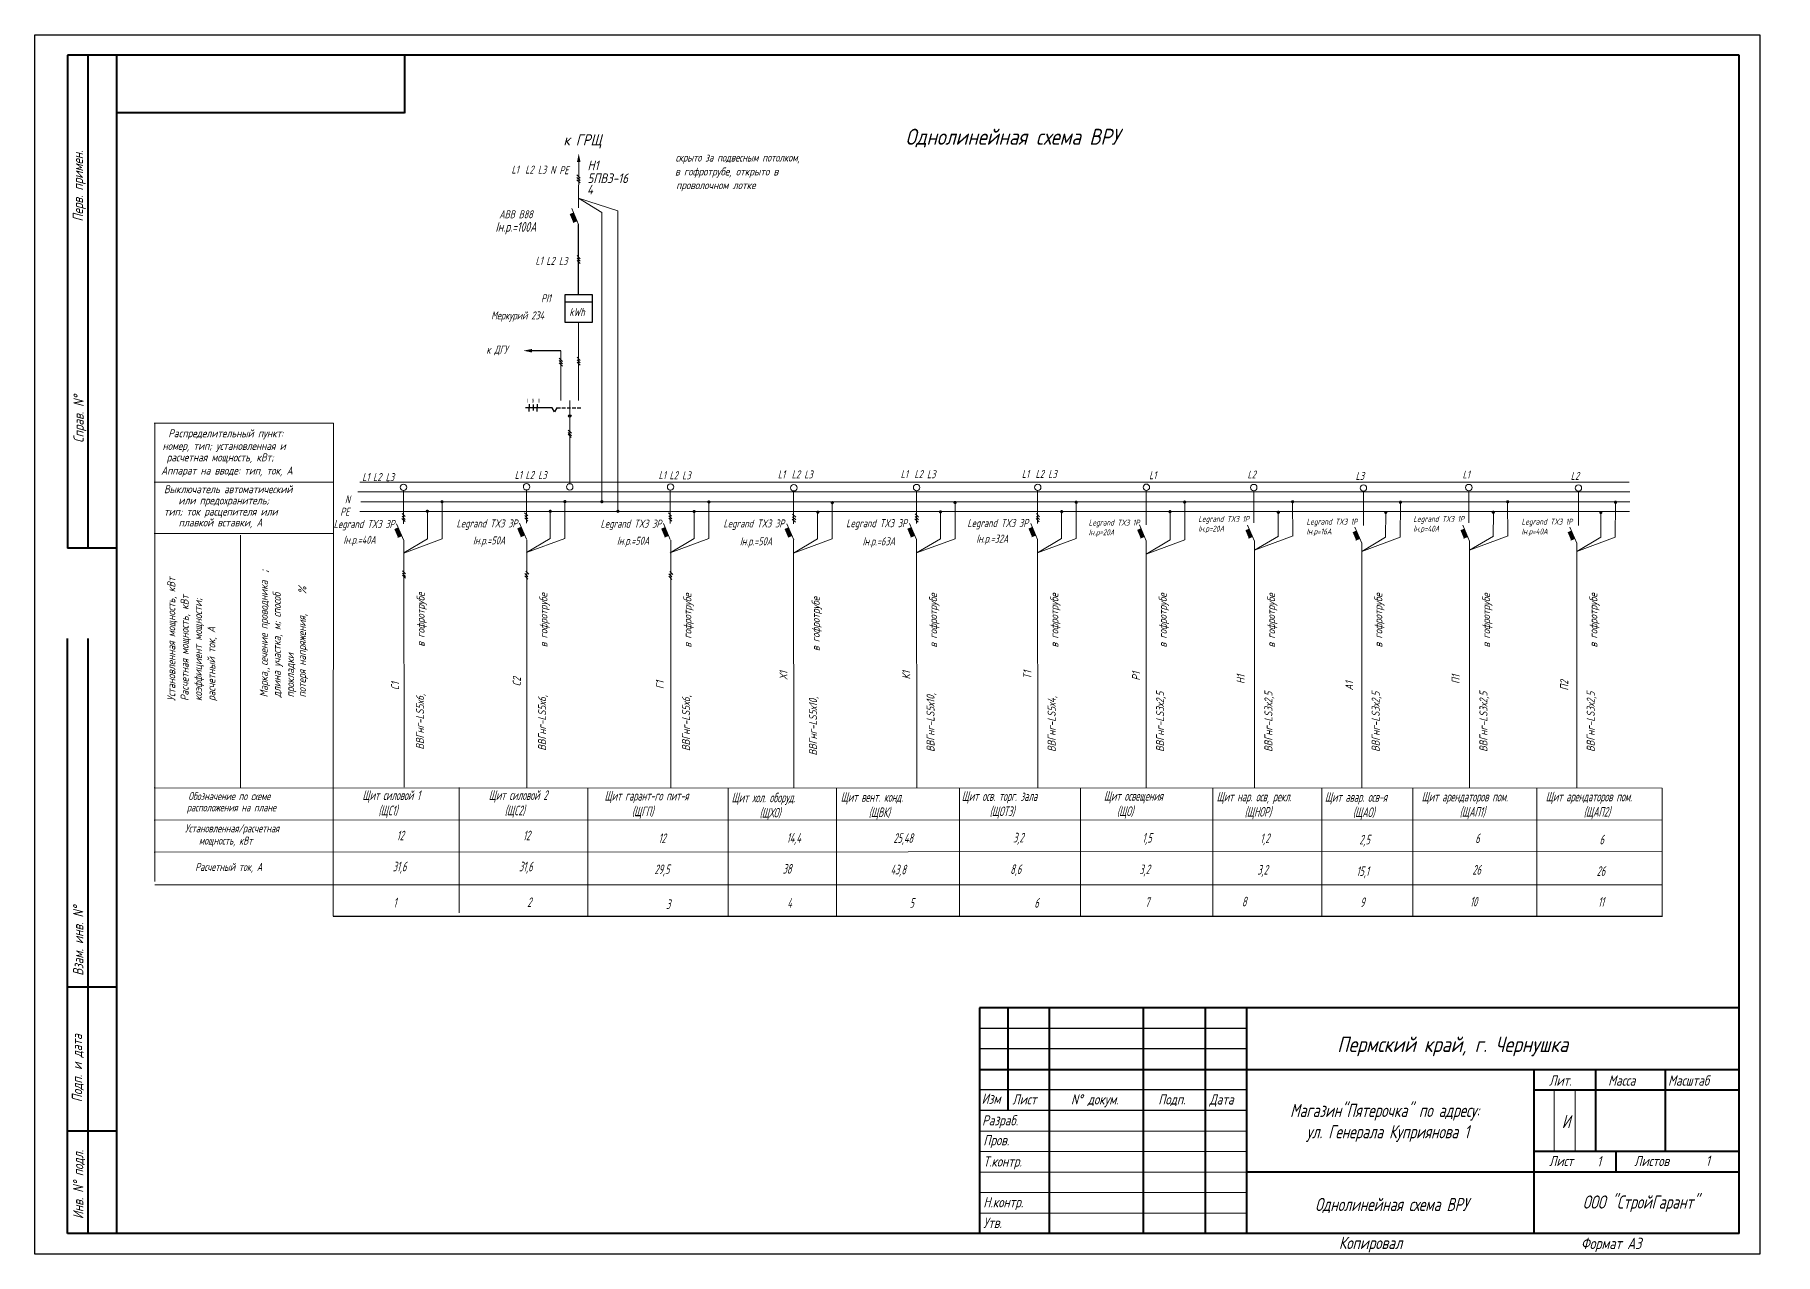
# Model space of a CAD drawing. Header units: millimetres. Extents: x 750 to 1911925457632, y 500 to 46276.
# Drawn here: x 750 to 30485, y 25436 to 46276 of the extents above; entities that cross this region are included whole.
import ezdxf
from ezdxf.enums import TextEntityAlignment as Align

# ---------------------------------------------------------------- set-up
doc = ezdxf.new("R2010")
doc.units = ezdxf.units.MM
for name, color, linetype in [('1', 7, 'Continuous'), ('KONTUR', 7, 'Continuous'), ('вова', 7, 'Continuous'), ('Проводки', 1, 'Continuous'), ('Электропроводки', 1, 'Continuous')]:
    doc.layers.add(name, color=color, linetype=linetype)
doc.layers.add('SHTAMP_Ном_пера__98', color=7, linetype='Continuous', lineweight=25, true_color=0x1f1f1f)
for name, color, linetype, lineweight in [('Основная', 7, 'Continuous', 40), ('Стены', 7, 'Continuous', 35), ('текст', 250, 'Continuous', 20), ('тонкая', 7, 'Continuous', 20)]:
    doc.layers.add(name, color=color, linetype=linetype, lineweight=lineweight)
doc.styles.add('ROMANS', font='romans.shx', dxfattribs={"width": 0.7, "oblique": 15, "height": 1})
doc.styles.add('стиль1', font='romans.shx', dxfattribs={"width": 0.75, "oblique": 15, "height": 3.5})

msp = doc.modelspace()

# ---------------------------------------------------------------- hatches: boundary and pattern name
at = {"layer": 'Проводки', "lineweight": 20, "ltscale": 0.5}
h = msp.add_hatch(color=0, dxfattribs=at)
h.paths.add_polyline_path([(10043, 44247), (10043, 44104), (10073, 44104)])
h.paths.add_polyline_path([(10043, 44247), (10014, 44104), (10043, 44104)])
h = msp.add_hatch(color=0, dxfattribs=at)
h.paths.add_polyline_path([(9098, 40877), (9242, 40877), (9242, 40906)])
h.paths.add_polyline_path([(9098, 40877), (9242, 40847), (9242, 40877)])

# ---------------------------------------------------------------- linework, layer by layer
at = {"color": 0, "lineweight": 20}
for p, q in [((10040, 43484), (10436, 43240)), ((7458, 37659), (7458, 38127)), ((7708, 37660), (7708, 38294)), ((9557, 37669), (9557, 38137)), ((9807, 37670), (9807, 38301)), ((12016, 37665), (12016, 38133)), ((12266, 37665), (12266, 38297)), ((14124, 37660), (14124, 38128)), ((14374, 37660), (14374, 38292)), ((16222, 37663), (16222, 38131)), ((16472, 37664), (16472, 38295)), ((18292, 37667), (18292, 38135)), ((18542, 37668), (18542, 38299)), ((20148, 37644), (20148, 38112)), ((20398, 37645), (20398, 38276)), ((21994, 37710), (21996, 38102)), ((22244, 37711), (22241, 38281)), ((23830, 37691), (23832, 38113)), ((24080, 37692), (24083, 38273)), ((25668, 37710), (25670, 38102)), ((25918, 37711), (25914, 38281)), ((27504, 37691), (27506, 38113)), ((27754, 37692), (27757, 38273)), ((7057, 37421), (7458, 37659)), ((9148, 37426), (9557, 37669)), ((11607, 37421), (12016, 37665)), ((13715, 37416), (14124, 37660)), ((15813, 37420), (16222, 37663)), ((17883, 37424), (18292, 37667)), ((19739, 37401), (20148, 37644)), ((21590, 37467), (21999, 37710)), ((23421, 37448), (23830, 37691)), ((25264, 37467), (25673, 37710)), ((27095, 37448), (27504, 37691)), ((2791, 33408), (28556, 33401)), ((8001, 33412), (8001, 31269)), ((10198, 33405), (10198, 31217)), ((12598, 33401), (12598, 31213)), ((14450, 33398), (14449, 31210)), ((16547, 33402), (16546, 31214)), ((18616, 33401), (18616, 31218)), ((20877, 33402), (20877, 31220)), ((22740, 33402), (22742, 31204)), ((24295, 33402), (24295, 31204)), ((26414, 33402), (26414, 31204)), ((28556, 33398), (28556, 31200)), ((2791, 32851), (28556, 32859)), ((2791, 32308), (28556, 32318)), ((2799, 31751), (28556, 31751))]:
    msp.add_line(p, q, dxfattribs=at)
at = {"color": 0, "lineweight": 20, "ltscale": 0.5}
msp.add_line((10436, 43240), (10436, 38294), dxfattribs=at)
for p, q in [((10042, 41831), (10042, 43035)), ((9808, 41710), (10277, 41711)), ((9738, 40874), (9242, 40874)), ((9592, 39903), (9134, 39903)), ((9195, 39966), (9195, 39914)), ((9195, 39840), (9195, 39892)), ((9265, 39957), (9265, 39854)), ((9334, 39840), (9334, 39892)), ((9335, 39966), (9335, 39914)), ((9628, 39834), (9592, 39903)), ((9669, 39898), (9628, 39834)), ((9669, 39898), (9729, 39898)), ((9757, 39898), (9816, 39898)), ((9844, 39898), (9904, 39898)), ((9931, 39898), (9991, 39898)), ((9931, 39898), (9991, 39898)), ((10019, 39898), (10079, 39898)), ((5846, 31213), (28556, 31213))]:
    msp.add_line(p, q)
at = {"color": 0}
for p, q in [((21450, 29295), (16889, 29295)), ((21450, 28944), (16889, 28944)), ((21450, 28243), (16889, 28243)), ((21450, 27892), (16889, 27892)), ((26361, 25787), (26361, 25787))]:
    msp.add_line(p, q, dxfattribs=at)
msp.add_lwpolyline([(9807, 41366), (10277, 41366), (10277, 41831), (9807, 41831)], close=True)
msp.add_circle((9890, 39760), 21.6)
at = {"layer": '1', "color": 0, "lineweight": 20}
for p, q in [((10040, 43484), (10710, 43266)), ((10710, 43266), (10710, 38130)), ((2789, 39640), (5852, 39640)), ((2803, 31804), (2800, 39640)), ((5852, 39640), (5846, 31213)), ((2789, 38628), (5852, 38628)), ((6269, 38466), (28001, 38465)), ((6301, 38631), (27991, 38629)), ((7049, 37917), (7049, 38488)), ((9148, 37927), (9148, 38498)), ((11607, 37922), (11607, 38493)), ((13715, 37917), (13715, 38479)), ((15813, 37921), (15813, 38483)), ((17883, 37925), (17882, 38487)), ((19739, 37902), (19740, 38489)), ((21578, 37933), (21578, 38484)), ((23452, 37889), (23452, 38475)), ((25252, 37933), (25252, 38484)), ((27126, 37889), (27126, 38475)), ((6302, 38130), (12067, 38130)), ((6320, 38294), (11972, 38294)), ((7026, 38095), (7080, 38041)), ((7452, 38130), (27996, 38130)), ((9117, 38108), (9172, 38054)), ((9515, 38294), (28001, 38295)), ((11577, 38104), (11631, 38049)), ((13695, 38085), (13750, 38030)), ((15792, 38089), (15847, 38034)), ((17862, 38093), (17917, 38038)), ((7057, 37635), (6931, 37917)), ((7021, 38011), (7076, 37956)), ((7026, 38049), (7080, 37994)), ((9148, 37654), (9031, 37927)), ((9120, 38060), (9175, 38005)), ((9121, 38020), (9175, 37966)), ((11608, 37650), (11490, 37922)), ((11580, 38055), (11635, 38001)), ((11580, 38016), (11635, 37961)), ((13716, 37645), (13598, 37917)), ((13690, 38000), (13745, 37945)), ((13695, 38039), (13750, 37984)), ((15813, 37648), (15695, 37921)), ((15788, 38004), (15842, 37949)), ((15792, 38042), (15847, 37988)), ((17883, 37652), (17765, 37925)), ((17858, 38008), (17912, 37953)), ((17862, 38046), (17917, 37992)), ((19740, 37629), (19622, 37902)), ((21590, 37623), (21472, 37896)), ((23421, 37590), (23304, 37862)), ((25264, 37623), (25146, 37896)), ((27095, 37590), (26978, 37863)), ((2789, 37753), (5852, 37753)), ((4266, 37724), (4267, 33410)), ((7019, 37714), (6953, 37687)), ((7057, 37419), (7708, 37660)), ((7059, 33415), (7057, 37635)), ((9118, 37724), (9052, 37697)), ((9148, 37426), (9807, 37670)), ((9159, 33405), (9156, 37645)), ((11578, 37720), (11512, 37693)), ((11607, 37421), (12266, 37665)), ((11618, 33400), (11615, 37641)), ((13686, 37715), (13620, 37688)), ((13715, 37416), (14374, 37660)), ((13719, 33401), (13715, 37644)), ((15783, 37719), (15717, 37691)), ((15813, 37420), (16472, 37664)), ((15817, 33401), (15813, 37648)), ((17853, 37723), (17787, 37695)), ((17883, 37424), (18542, 37668)), ((17887, 33401), (17883, 37651)), ((19709, 37700), (19644, 37672)), ((19739, 37401), (20398, 37645)), ((19740, 33402), (19739, 37629)), ((21554, 37700), (21488, 37673)), ((21590, 37467), (22249, 37711)), ((21590, 33402), (21590, 37623)), ((23385, 37666), (23320, 37639)), ((23421, 37448), (24080, 37692)), ((23421, 34770), (23421, 37589)), ((25227, 37700), (25162, 37673)), ((25264, 37467), (25923, 37711)), ((25264, 33402), (25264, 37623)), ((27059, 37667), (26993, 37639)), ((27095, 37448), (27754, 37692)), ((27095, 34770), (27095, 37589)), ((7030, 37115), (7084, 37061)), ((7030, 37074), (7084, 37019)), ((7030, 37042), (7084, 36988)), ((9121, 37070), (9176, 37015)), ((9121, 37029), (9176, 36974)), ((9137, 37111), (9192, 37056)), ((11581, 37065), (11635, 37010)), ((11581, 37024), (11635, 36969)), ((11597, 37106), (11652, 37052))]:
    msp.add_line(p, q, dxfattribs=at)
at = {"layer": '1', "color": 0, "lineweight": 20, "const_width": 27.3}
for points in [[(7443, 38134, 1), (7470, 38134, 1)], [(7694, 38295, 1), (7721, 38295, 1)], [(9543, 38132, 1), (9571, 38132, 1)], [(9793, 38297, 1), (9821, 38297, 1)], [(10425, 38297, 1), (10452, 38297, 1)], [(10699, 38133, 1), (10726, 38133, 1)], [(12003, 38128, 1), (12030, 38128, 1)], [(12253, 38292, 1), (12280, 38292, 1)], [(14114, 38118, 1), (14141, 38118, 1)], [(14362, 38279, 1), (14389, 38279, 1)], [(16211, 38122, 1), (16238, 38122, 1)], [(16459, 38283, 1), (16487, 38283, 1)], [(18281, 38126, 1), (18308, 38126, 1)], [(18529, 38287, 1), (18557, 38287, 1)], [(20131, 38126, 1), (20159, 38126, 1)], [(20381, 38290, 1), (20409, 38290, 1)], [(21982, 38115, 1), (22010, 38115, 1)], [(22227, 38295, 1), (22254, 38295, 1)], [(23818, 38113, 1), (23845, 38113, 1)], [(24069, 38287, 1), (24097, 38287, 1)], [(25656, 38115, 1), (25683, 38115, 1)], [(25901, 38295, 1), (25928, 38295, 1)], [(27492, 38113, 1), (27519, 38113, 1)], [(27743, 38287, 1), (27771, 38287, 1)]]:
    msp.add_lwpolyline(points, format="xyb", close=True, dxfattribs=at)
at = {"layer": '1', "color": 0, "lineweight": 20}
for centre in [(7049, 38542), (9152, 38552), (9890, 38549), (11612, 38548), (13718, 38534), (15816, 38538), (17886, 38542), (19742, 38543), (21577, 38538), (23450, 38530), (25251, 38538), (27124, 38530)]:
    msp.add_circle(centre, 54.7, dxfattribs=at)
msp.add_point((18150, 36101), dxfattribs=at)
for points in [[(6959, 37857), (6959, 37857), (6893, 37829), (7019, 37714)], [(6893, 37829), (6953, 37687), (7019, 37714)], [(7019, 37714), (7019, 37714), (6959, 37857)], [(9058, 37867), (9058, 37867), (8992, 37839), (9118, 37724)], [(8992, 37839), (9052, 37697), (9118, 37724)], [(9118, 37724), (9118, 37724), (9058, 37867)], [(11517, 37862), (11517, 37862), (11452, 37835), (11578, 37720)], [(11452, 37835), (11512, 37693), (11578, 37720)], [(11578, 37720), (11578, 37720), (11517, 37862)], [(13625, 37857), (13625, 37857), (13560, 37830), (13686, 37715)], [(13560, 37830), (13620, 37688), (13686, 37715)], [(13686, 37715), (13686, 37715), (13625, 37857)], [(15723, 37861), (15723, 37861), (15657, 37834), (15783, 37719)], [(15657, 37834), (15717, 37691), (15783, 37719)], [(15783, 37719), (15783, 37719), (15723, 37861)], [(17793, 37865), (17793, 37865), (17727, 37837), (17853, 37723)], [(17727, 37837), (17787, 37695), (17853, 37723)], [(17853, 37723), (17853, 37723), (17793, 37865)], [(19649, 37842), (19649, 37842), (19584, 37814), (19709, 37700)], [(19584, 37814), (19644, 37672), (19709, 37700)], [(19709, 37700), (19709, 37700), (19649, 37842)], [(21500, 37836), (21500, 37836), (21434, 37808), (21560, 37694)], [(21434, 37808), (21494, 37666), (21560, 37694)], [(21560, 37694), (21560, 37694), (21500, 37836)], [(23331, 37802), (23331, 37802), (23266, 37775), (23391, 37660)], [(23266, 37775), (23326, 37633), (23391, 37660)], [(23391, 37660), (23391, 37660), (23331, 37802)], [(25174, 37836), (25174, 37836), (25108, 37809), (25234, 37694)], [(25108, 37809), (25168, 37666), (25234, 37694)], [(25234, 37694), (25234, 37694), (25174, 37836)], [(27005, 37802), (27005, 37802), (26939, 37775), (27065, 37660)], [(26939, 37775), (27000, 37633), (27065, 37660)], [(27065, 37660), (27065, 37660), (27005, 37802)]]:
    msp.add_solid(points, dxfattribs=at)
at = {"layer": 'KONTUR', "color": 0}
for p, q in [((750, 25436), (750, 46276)), ((750, 46276), (30221, 46276)), ((30221, 46276), (30221, 25436)), ((30221, 25436), (750, 25436))]:
    msp.add_line(p, q, dxfattribs=at)
at = {"layer": 'вова', "color": 0, "lineweight": 20}
for p, q in [((10042, 43316), (10045, 44098)), ((10011, 43880), (10065, 43825)), ((10011, 43839), (10065, 43784)), ((10011, 43798), (10065, 43743)), ((10042, 43035), (9924, 43308)), ((10014, 43097), (9949, 43069)), ((10015, 42502), (10069, 42447)), ((10015, 42461), (10069, 42406)), ((10015, 42420), (10069, 42365)), ((10042, 40024), (10042, 41366)), ((10042, 40024), (10042, 41366)), ((9711, 40750), (9765, 40695)), ((9738, 40024), (9738, 40874)), ((10014, 40764), (10069, 40709)), ((9711, 40709), (9765, 40654)), ((9711, 40668), (9765, 40613)), ((10014, 40723), (10069, 40668)), ((10014, 40682), (10069, 40627)), ((9890, 38603), (9890, 40028)), ((9860, 39450), (9915, 39395)), ((9863, 39520), (9917, 39465)), ((9863, 39479), (9917, 39424))]:
    msp.add_line(p, q, dxfattribs=at)
for points in [[(9954, 43239), (9954, 43239), (9889, 43212), (10014, 43097)], [(9889, 43212), (9949, 43069), (10014, 43097)]]:
    msp.add_solid(points, dxfattribs=at)
at = {"layer": 'Основная', "color": 0}
for p, q in [((1311, 45925), (1311, 37505)), ((29870, 45925), (1311, 45925)), ((1662, 37505), (1662, 45925)), ((2153, 28593), (2153, 45925)), ((7072, 44934), (7072, 45917)), ((29870, 25787), (29870, 45925)), ((7065, 44943), (2153, 44943)), ((2153, 37505), (1311, 37505)), ((1311, 25787), (1311, 35961)), ((1662, 25787), (1662, 35961)), ((2153, 29997), (1311, 29997)), ((16889, 29646), (16889, 25787)), ((29870, 29646), (16889, 29646)), ((17380, 27892), (17380, 29646)), ((18082, 29646), (18082, 25787)), ((19695, 25787), (19695, 29646)), ((20748, 29646), (20748, 25787)), ((21450, 29646), (21450, 25787)), ((2153, 25787), (2153, 28593)), ((16889, 28593), (29870, 28593)), ((26361, 28593), (26361, 25787)), ((27414, 28593), (27414, 27190)), ((28607, 28593), (28607, 27190)), ((26361, 28243), (29870, 28243)), ((2153, 27541), (1311, 27541)), ((29870, 27190), (26361, 27190)), ((27765, 27190), (27765, 26839)), ((29870, 26839), (21450, 26839)), ((29870, 25787), (1311, 25787))]:
    msp.add_line(p, q, dxfattribs=at)
at = {"layer": 'тонкая', "color": 0}
for p, q in [((26711, 28228), (26711, 27190)), ((27068, 28228), (27068, 27190)), ((16889, 27541), (21450, 27541)), ((21450, 27190), (16889, 27190)), ((21450, 26839), (16889, 26839))]:
    msp.add_line(p, q, dxfattribs=at)
for points in [[(16889, 26488), (21450, 26488)], [(16889, 26138), (21450, 26138)]]:
    msp.add_lwpolyline(points, dxfattribs=at)
at = {"layer": 'Электропроводки', "color": 0, "lineweight": 20}
for p, q in [((23423, 34767), (23423, 33402)), ((27096, 34767), (27097, 33402))]:
    msp.add_line(p, q, dxfattribs=at)

# ---------------------------------------------------------------- texts
at = {"color": 0, "lineweight": 20, "style": 'ROMANS', "oblique": 15}
for s, height, width, p in [('L1', 136.7, 0.7, (8894, 43904)), ('L2', 136.7, 0.7, (9129, 43904)), ('L3', 136.7, 0.7, (9344, 43902)), ('N', 137, 0.7, (9556, 43899)), ('РЕ', 136.7, 0.7, (9712, 43893)), ('L1', 136.7, 0.7, (9304, 42347)), ('L2', 136.7, 0.7, (9489, 42344)), ('L3', 136.7, 0.7, (9704, 42342)), ('PI1', 136.7, 0.7, (9400, 41705)), ('Меркурий 234', 136.75, 0.7, (8546, 41411)), ('kWh', 136.7, 0.7, (9882, 41469)), ('к ДГУ', 136.7, 0.7, (8465, 40827)), ('L1', 136.7, 0.7, (6344, 38651)), ('L2', 136.7, 0.7, (6529, 38649)), ('L3', 136.7, 0.7, (6744, 38647)), ('L1', 136.7, 0.7, (8949, 38687)), ('L2', 136.7, 0.7, (9134, 38684)), ('L3', 136.7, 0.7, (9349, 38682)), ('L1', 136.7, 0.7, (11408, 38683)), ('L2', 136.7, 0.7, (11594, 38680)), ('L3', 136.7, 0.7, (11809, 38678)), ('L1', 136.7, 0.7, (13445, 38695)), ('L2', 136.7, 0.7, (13681, 38695)), ('L3', 136.7, 0.7, (13896, 38693)), ('L1', 136.7, 0.7, (15543, 38699)), ('L2', 136.7, 0.7, (15778, 38699)), ('L3', 136.7, 0.7, (15993, 38697)), ('L1', 136.7, 0.7, (17613, 38703)), ('L2', 136.7, 0.7, (17848, 38703)), ('L3', 136.7, 0.7, (18063, 38701)), ('L1', 136.7, 0.7, (19788, 38681)), ('L2', 136.7, 0.7, (21469, 38693)), ('L3', 136.7, 0.7, (23317, 38669)), ('L1', 136.7, 0.7, (25143, 38693)), ('L2', 136.7, 0.7, (26991, 38669)), ('N', 137, 0.7, (6048, 38267)), ('РЕ', 136.7, 0.7, (5968, 38057)), ('Обозначение по схеме', 136.75, 0.7, (3372, 33197)), ('Щит силовой 1', 164.09, 0.6, (6348, 33198)), ('Щит силовой 2', 164.09, 0.6, (8505, 33199)), ('Щит гарант-го пит-я', 164.09, 0.6, (10484, 33189)), ('Щит хол. оборуд.', 164.09, 0.6, (12655, 33159)), ('Щит вент. конд.', 164.09, 0.6, (14519, 33167)), ('Щит осв. торг. зала', 164.09, 0.6, (16586, 33183)), ('Щит освещения', 164.09, 0.6, (19015, 33186)), ('Щит нар. осв, рекл.', 164.09, 0.6, (20942, 33174)), ('Щит авар. осв-я', 164.09, 0.6, (22791, 33167)), ('Щит арендаторов пом.', 164.09, 0.6, (24444, 33173)), ('Щит арендаторов пом.', 164.09, 0.6, (26564, 33174)), ('расположения на плане', 136.75, 0.7, (3346, 33002)), ('(ЩC1)', 164.1, 0.6, (6621, 32937)), ('(ЩC2)', 164.1, 0.6, (8778, 32938)), ('(ЩГП)', 164.1, 0.6, (10952, 32922)), ('(ЩХО)', 164.1, 0.6, (13133, 32899)), ('(ЩВК)', 164.1, 0.6, (14997, 32906)), ('(ЩОТЗ)', 164.1, 0.6, (17064, 32923)), ('(ЩО)', 164.1, 0.6, (19239, 32925)), ('(ЩНОР)', 164.1, 0.6, (21420, 32914)), ('(ЩАО)', 164.1, 0.6, (23269, 32907)), ('(ЩАП1)', 164.1, 0.6, (25094, 32914)), ('(ЩАП2)', 164.1, 0.6, (27213, 32914)), ('Установленная/расчетная', 136.75, 0.7, (3318, 32646)), (' мощность, кВт', 136.75, 0.7, (3489, 32436)), ('12', 164.1, 0.6, (6933, 32509)), ('12', 164.1, 0.6, (9091, 32509)), ('12', 164.1, 0.6, (11406, 32462)), ('14,4', 164.1, 0.6, (13597, 32470)), ('25,48', 164.1, 0.6, (15420, 32466)), ('3,2', 164.1, 0.6, (17465, 32473)), ('1,5', 164.1, 0.6, (19672, 32469)), ('1,2', 164.1, 0.6, (21687, 32462)), ('2,5', 164.1, 0.6, (23380, 32439)), ('6', 164, 0.6, (25361, 32462)), ('6', 164, 0.6, (27484, 32440)), ('Расчетный ток, А', 136.75, 0.7, (3490, 31986)), ('31,6', 164.1, 0.6, (6865, 31979)), ('31,6', 164.1, 0.6, (9022, 31979)), ('29,5', 164.1, 0.6, (11337, 31932)), ('38', 164.1, 0.6, (13528, 31940)), ('43,8', 164.1, 0.6, (15371, 31927)), ('8,6', 164.1, 0.6, (17416, 31934)), ('3,2', 164.1, 0.6, (19623, 31931)), ('3,2', 164.1, 0.6, (21638, 31923)), ('15,1', 164.1, 0.6, (23331, 31900)), ('26', 164.1, 0.6, (25312, 31923)), ('26', 164.1, 0.6, (27435, 31902)), ('1', 164, 0.6, (6877, 31363)), ('2', 164, 0.6, (9163, 31369)), ('4', 164, 0.6, (13606, 31357)), ('5', 164, 0.6, (15695, 31357)), ('6', 164, 0.6, (17828, 31358)), ('7', 164, 0.6, (19720, 31369)), ('8', 164, 0.6, (21374, 31380)), ('9', 164, 0.6, (23394, 31369)), ('10', 164.1, 0.6, (25272, 31380)), ('11', 164.1, 0.6, (27459, 31376)), ('3', 164, 0.6, (11536, 31337))]:
    msp.add_text(s, height=height, dxfattribs=dict(at, width=width)).set_placement(p)
at = {"color": 0, "lineweight": 20, "style": 'ROMANS', "oblique": 15, "width": 0.6}
for s, height, p in [('ABB В88', 136.7, (8685, 43208)), ('Legrand TX3 3P', 136.75, (5856, 37915)), ('Legrand TX3 3P', 136.75, (7955, 37925)), ('Legrand TX3 3P', 136.75, (10415, 37921)), ('Legrand TX3 3P', 136.75, (12515, 37924)), ('Legrand TX3 3P', 136.75, (14612, 37929)), ('Legrand TX3 3P', 136.75, (16682, 37932)), ('Iн.р.=40А', 136.7, (6022, 37645)), ('Iн.р.=50А', 136.7, (8236, 37634)), ('Iн.р.=50А', 136.7, (10696, 37629)), ('Iн.р.=50А', 136.7, (12796, 37619)), ('Iн.р.=63А', 136.7, (14893, 37619)), ('Iн.р.=32А', 136.7, (16836, 37665))]:
    msp.add_text(s, height=height, dxfattribs=at).set_placement(p, align=Align.MIDDLE_LEFT)
at = {"color": 0, "lineweight": 20, "style": 'ROMANS', "width": 0.7}
for s, p in [('I', (9152, 39988)), ('0', (9239, 39986)), ('II', (9338, 39988))]:
    msp.add_text(s, height=70, dxfattribs=at).set_placement(p)
at = {"color": 0, "linetype": 'ByBlock', "lineweight": 25, "style": 'ROMANS', "oblique": 15, "width": 0.8}
msp.add_text('Пермский край, г. Чернушка', height=263.29, dxfattribs=at).set_placement((23003, 28891))
at = {"layer": '1', "color": 0, "lineweight": 20, "style": 'ROMANS', "oblique": 15}
for s, height, width, p in [('Однолинейная cхема ВРУ', 273.49, 0.8, (15626, 44396)), ('к ГРЩ', 191.4, 0.8, (9783, 44386)), ('Н1', 164.1, 0.8, (10192, 43961)), ('в гофротрубе, открыто в ', 136.75, 0.8, (11689, 43871)), ('скрыто за подвесным потолком,', 136.75, 0.74, (11698, 44109)), ('4', 164, 0.8, (10183, 43549)), ('5ПВ3-16', 164.1, 0.8, (10192, 43742)), (' проволочном лотке', 136.75, 0.8, (11635, 43638)), ('номер, тип; установленная и', 136.75, 0.8, (2933, 39181)), ('Раcпределительный пункт:', 136.75, 0.8, (3031, 39397)), ('расчетная мощность, кВт;', 136.75, 0.8, (3003, 38986)), ('Аппарат на вводе: тип, ток, А', 136.75, 0.8, (2909, 38760)), ('Выключатель автоматический', 136.75, 0.8, (2957, 38442)), ('тип; ток расцепителя или', 136.75, 0.8, (2957, 38059)), ('или предохранитель;', 136.75, 0.8, (3203, 38250)), ('плавкой вставки, А', 136.75, 0.8, (3208, 37873))]:
    msp.add_text(s, height=height, dxfattribs=dict(at, width=width)).set_placement(p)
at = {"layer": '1', "color": 0, "lineweight": 20, "style": 'ROMANS', "oblique": 15, "width": 0.8}
for s, height, p in [('Установленная мощность, кВт', 136.75, (3150, 34890)), ('Марка, сечение проводника ', 136.75, (4731, 34952)), (';', 164, (4741, 37078)), ('%', 137, (5389, 36720)), ('Раcчетная мощность, кВт', 136.75, (3378, 34890)), ('коэффициент мощности;', 136.75, (3606, 34890)), ('длина участка, м; способ', 136.75, (4952, 34952)), ('в гофротрубе', 136.75, (7410, 35818)), ('в гофротрубе', 136.75, (9509, 35808)), ('в гофротрубе', 136.75, (11969, 35803)), ('в гофротрубе', 136.75, (14160, 35743)), ('в гофротрубе', 136.75, (16167, 35803)), ('в гофротрубе', 136.75, (18237, 35804)), ('в гофротрубе', 136.75, (20090, 35804)), ('в гофротрубе', 136.75, (21941, 35804)), ('в гофротрубе', 136.75, (23773, 35805)), ('в гофротрубе', 136.75, (25615, 35804)), ('в гофротрубе', 136.75, (27447, 35805)), ('потеря напряжения,', 136.75, (5382, 34952)), ('расчетный ток, А', 136.75, (3834, 34890)), ('прокладки', 136.7, (5180, 34952)), (',', 137, (4737, 35426)), ('Х1', 136.7, (13610, 35254)), ('К1', 136.7, (15707, 35258)), ('T1', 136.7, (17777, 35261)), ('Р1', 136.7, (19634, 35238)), ('C1', 136.7, (6975, 35074)), ('C2', 136.7, (9054, 35139)), ('Г1', 136.7, (11498, 35093)), ('Н1', 136.7, (21421, 35181)), ('А1', 136.7, (23275, 35068)), ('П1', 136.7, (25095, 35181)), ('П2', 136.7, (26949, 35068)), ('ВВГнг-LS5х6,', 136.75, (7400, 34059)), ('ВВГнг-LS5х6, ', 136.75, (9486, 34039)), ('ВВГнг-LS5х6, ', 136.75, (11945, 34035)), ('ВВГнг-LS5х10,', 136.75, (14114, 33958)), ('ВВГнг-LS5х10,', 136.75, (16122, 34019)), ('ВВГнг-LS5х4,', 136.75, (18192, 34019)), ('ВВГнг-LS3х2,5', 136.75, (20045, 34019)), ('ВВГнг-LS3х2,5', 136.75, (21895, 34020)), ('ВВГнг-LS3х2,5 ', 136.75, (23728, 34020)), ('ВВГнг-LS3х2,5', 136.75, (25569, 34020)), ('ВВГнг-LS3х2,5', 136.75, (27402, 34020))]:
    msp.add_text(s, height=height, rotation=90, dxfattribs=at).set_placement(p)
at = {"layer": 'SHTAMP_Ном_пера__98', "color": 0, "linetype": 'ByBlock', "lineweight": 25, "char_height": 225, "attachment_point": 5, "line_spacing_factor": 0.971274, "style": 'ROMANS'}
for s, insert, width in [('Магазин"Пятерочка" по адресу:\\P ул. Генерала Куприянова 1', (23814, 27680), 3873.2), ('И', (26912, 27703), 3689.6), ('ООО "СтройГарант"', (28187, 26297), 3689.6), ('Однолинейная схема ВРУ', (23934, 26268), 3689.6)]:
    msp.add_mtext(s, dxfattribs=dict(at, insert=insert, width=width))
at = {"layer": 'вова', "color": 0, "lineweight": 20, "style": 'ROMANS', "oblique": 15, "width": 0.7}
msp.add_text('Iн.р.=100А', height=164.1, dxfattribs=at).set_placement((8621, 42993), align=Align.MIDDLE_LEFT)
at = {"layer": 'Стены', "color": 0, "linetype": 'ByBlock', "lineweight": 25, "char_height": 100, "width": 1391.5, "attachment_point": 1, "style": 'ROMANS'}
for s, insert in [('Legrand TX3 1P\\PIн.р=20А', (18755, 37989)), ('Legrand TX3 1P\\PIн.р=20А', (20628, 38052)), ('Legrand TX3 1P\\PIн.р=16А', (22477, 38005)), ('Legrand TX3 1P\\PIн.р=40А', (24302, 38052)), ('Legrand TX3 1P\\PIн.р=40А', (26151, 38005))]:
    msp.add_mtext(s, dxfattribs=dict(at, insert=insert))
at = {"layer": 'текст', "color": 0, "style": 'стиль1', "oblique": 15, "width": 0.75}
for s, p in [('Перв. примен.', (1575, 43084)), ('Справ. N%%d', (1586, 39303)), ('Взам. инв. N%%d', (1579, 30195)), ('Подп. и дата', (1559, 28034)), ('Инв. N%%d подл.', (1579, 26037))]:
    msp.add_text(s, height=175.42, rotation=90, dxfattribs=at).set_placement(p)
for s, height, p in [('Лит.', 175.4, (26622, 28317)), ('Масса', 175.4, (27631, 28317)), ('Масштаб', 175.4, (28655, 28317)), ('Изм', 175.4, (16927, 28005)), ('Лист', 175.4, (17451, 27994)), ('N%%d докум. ', 175.42, (18454, 27994)), ('Подп.', 175.4, (19945, 27994)), ('Дата', 175.4, (20819, 27994)), ('Разраб.', 175.4, (16935, 27636)), ('Пров.', 175.4, (16956, 27297)), ('Т.контр.', 175.4, (16956, 26933)), ('Лист', 175.4, (26622, 26941)), ('1', 175, (27443, 26936)), ('Листов', 175.4, (28076, 26941)), ('1', 175, (29301, 26946)), ('Н.контр.', 175.4, (16956, 26237)), ('Утв.', 175.4, (16956, 25884)), ('Копировал', 210.5, (23031, 25524)), ('Формат А3', 193, (27166, 25524))]:
    msp.add_text(s, height=height, dxfattribs=at).set_placement(p)

doc.saveas('drawing.dxf')
